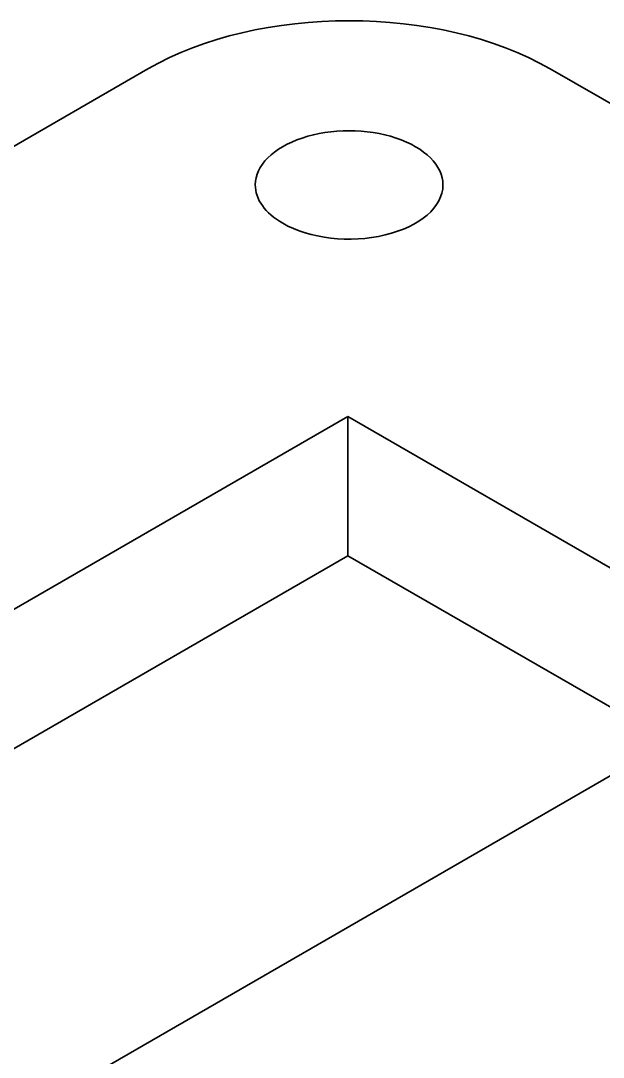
# Model space of a CAD drawing. Extents: x 241 to 1434, y 190 to 710.
# Drawn here: x 1028.22 to 1038.46, y 691.63 to 709.86 of the extents above; entities that cross this region are included whole.
import ezdxf

# ---------------------------------------------------------------- set-up
doc = ezdxf.new("R2010")
doc.units = 0

msp = doc.modelspace()

# ---------------------------------------------------------------- linework, layer by layer
at = {"color": 7, "lineweight": 35}
for p, q in [((854.457, 607.4), (1030.455, 709.013)), ((854.457, 607.4), (1030.455, 709.013)), ((1033.969, 702.901), (858.355, 601.51)), ((1033.969, 702.901), (858.355, 601.51)), ((1033.969, 700.452), (860.476, 600.286)), ((1033.969, 700.452), (860.476, 600.286)), ((866.133, 597.02), (1041.747, 698.411)), ((866.133, 597.02), (1041.747, 698.411))]:
    msp.add_line(p, q, dxfattribs=at)
at = {"color": 7, "lineweight": 35, "ltscale": 0.427424}
msp.add_line((1052.332, 700.464), (1037.526, 709.013), dxfattribs=at)
msp.add_line((1052.332, 700.464), (1037.526, 709.013), dxfattribs=at)
at = {"color": 7, "lineweight": 35, "ltscale": 0.224537}
msp.add_line((1041.747, 698.411), (1033.969, 702.901), dxfattribs=at)
msp.add_line((1041.747, 698.411), (1033.969, 702.901), dxfattribs=at)
at = {"color": 7, "lineweight": 35, "ltscale": 0.061238}
msp.add_line((1033.969, 702.901), (1033.969, 700.452), dxfattribs=at)
msp.add_line((1033.969, 702.901), (1033.969, 700.452), dxfattribs=at)
at = {"color": 7, "lineweight": 35, "ltscale": 0.1633}
msp.add_line((1039.626, 697.186), (1033.969, 700.452), dxfattribs=at)
msp.add_line((1039.626, 697.186), (1033.969, 700.452), dxfattribs=at)
at = {"color": 7, "lineweight": 35}
for major_axis, start_param, end_param in [((5, 0), 0.785398, 2.356194), ((5, 0), 0.785398, 2.356194), ((1.65, 0), 6.283185, 9.424778), ((1.65, 0), 6.283185, 9.424778), ((1.65, 0), 3.141593, 3.926991), ((1.65, 0), 3.141593, 3.926991), ((1.65, 0), 3.926991, 6.283185), ((1.65, 0), 3.926991, 6.283185)]:
    msp.add_ellipse((1033.99, 706.971), major_axis=major_axis, ratio=0.57735, start_param=start_param, end_param=end_param, dxfattribs=at)

doc.saveas('drawing.dxf')
